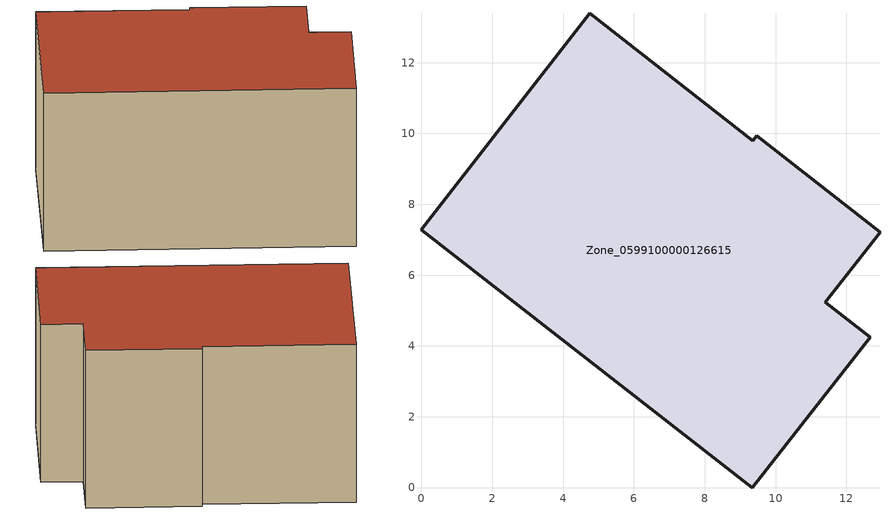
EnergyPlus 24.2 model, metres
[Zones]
Zone_0599100000126615
 floor ground (C_G): 9.36,9.8 9.46,9.93 12.95,7.21 11.4,5.23 12.67,4.24 9.35,0 0,7.28 4.75,13.39 z3.66
 wall outside (C_F): 0,7.28 9.35,0 12.67,4.24 11.4,5.23 12.95,7.21 9.46,9.93 9.36,9.8 4.75,13.39 0,7.28 z3.66:10.16
 roof outside (C_R): 9.36,9.8 4.75,13.39 0,7.28 9.35,0 12.67,4.24 11.4,5.23 12.95,7.21 9.46,9.93 z10.16
[BUILDING]
Pand.0599100000126615: North Axis=0; Terrain=City; Loads Convergence Tolerance Value=0.04; Temperature Convergence Tolerance Value=0.4; Solar Distribution=FullExterior; Maximum Number of Warmup Days=25; Minimum Number of Warmup Days=1
[Site:Location]
Rotterdam.The.Hague.AP_ZH_NLD Design_Conditions: Latitude=51.96; Longitude=4.45; Time Zone=1; Elevation=-4.5
[SITE:GROUNDTEMPERATURE:BUILDINGSURFACE]
18, 18, 18, 18, 18, 18, 18, 18, 18, 18, 18, 18
[MATERIAL] Thermal Absorptance=0.9; Solar Absorptance=0.7; Visible Absorptance=0.7
Name | Roughness | Thickness | Conductivity | Density | Specific Heat
G.TC.1975-1991 | MediumSmooth | 0.15 | 0.288461 | 540 | 1210
F.TC.1975-1991 | Rough | 0.3 | 0.230769 | 1920 | 840
R.TC.1975-1991 | MediumRough | 0.2 | 0.153846 | 1500 | 1000
[CONSTRUCTION]
C_G: G.TC.1975-1991
C_F: F.TC.1975-1991
C_R: R.TC.1975-1991
[ZONE]
Zone_0599100000126615: Type=1; Multiplier=1; Ceiling Height=Autocalculate; Volume=Autocalculate; Floor Area=autocalculate; Part of Total Floor Area=Yes
[ZONEINFILTRATION:DESIGNFLOWRATE]
Infil_Zone_0599100000126615: Zone or ZoneList or Space or SpaceList=Zone_0599100000126615; Schedule=AlwaysOn; Design Flow Rate Calculation Method=Flow/Area; Flow Rate per Floor Area=0.003; Constant Term Coefficient=1; Temperature Term Coefficient=0; Velocity Term Coefficient=0; Velocity Squared Term Coefficient=0
[HVACTEMPLATE:ZONE:IDEALLOADSAIRSYSTEM]
Zone_0599100000126615: Maximum Heating Supply Air Temperature=50; Minimum Cooling Supply Air Temperature=13; Maximum Heating Supply Air Humidity Ratio=0.0156; Minimum Cooling Supply Air Humidity Ratio=0.0077; Heating Limit=NoLimit; Cooling Limit=NoLimit; Dehumidification Control Type=ConstantSensibleHeatRatio; Cooling Sensible Heat Ratio=0.7; Dehumidification Setpoint=60; Humidification Control Type=None; Humidification Setpoint=30; Outdoor Air Method=None; Outdoor Air Flow Rate per Person=0.00944; Outdoor Air Flow Rate per Zone Floor Area=0; Outdoor Air Flow Rate per Zone=0; Demand Controlled Ventilation Type=None; Outdoor Air Economizer Type=NoEconomizer; Heat Recovery Type=None; Sensible Heat Recovery Effectiveness=0.7; Latent Heat Recovery Effectiveness=0.65
[ZONECONTROL:THERMOSTAT]
ThermostatControl_Zone_0599100000126615: Zone or ZoneList=Zone_0599100000126615; Control Type Schedule=DualSetpointControlType; Control 1=Thermostat_Zone_0599100000126615; Temperature Difference Between Cutout And Setpoint=0
[THERMOSTATSETPOINT:DUALSETPOINT]
Thermostat_Zone_0599100000126615: Heating Setpoint Temperature Schedule=HeatingSetpoint_Zone_0599100000126615; Cooling Setpoint Temperature Schedule=CoolingSetpoint_Zone_0599100000126615
[SCHEDULE:COMPACT]
HeatingSetpoint_Zone_0599100000126615: Through: 12/31, For: AllDays, Until: 24:00, 21
CoolingSetpoint_Zone_0599100000126615: Through: 12/31, For: AllDays, Until: 24:00, 24
DualSetpointControlType: Through: 12/31, For: AllDays, Until: 24:00, 4
AlwaysOn: Through: 12/31, For: AllDays, Until: 24:00, 1
